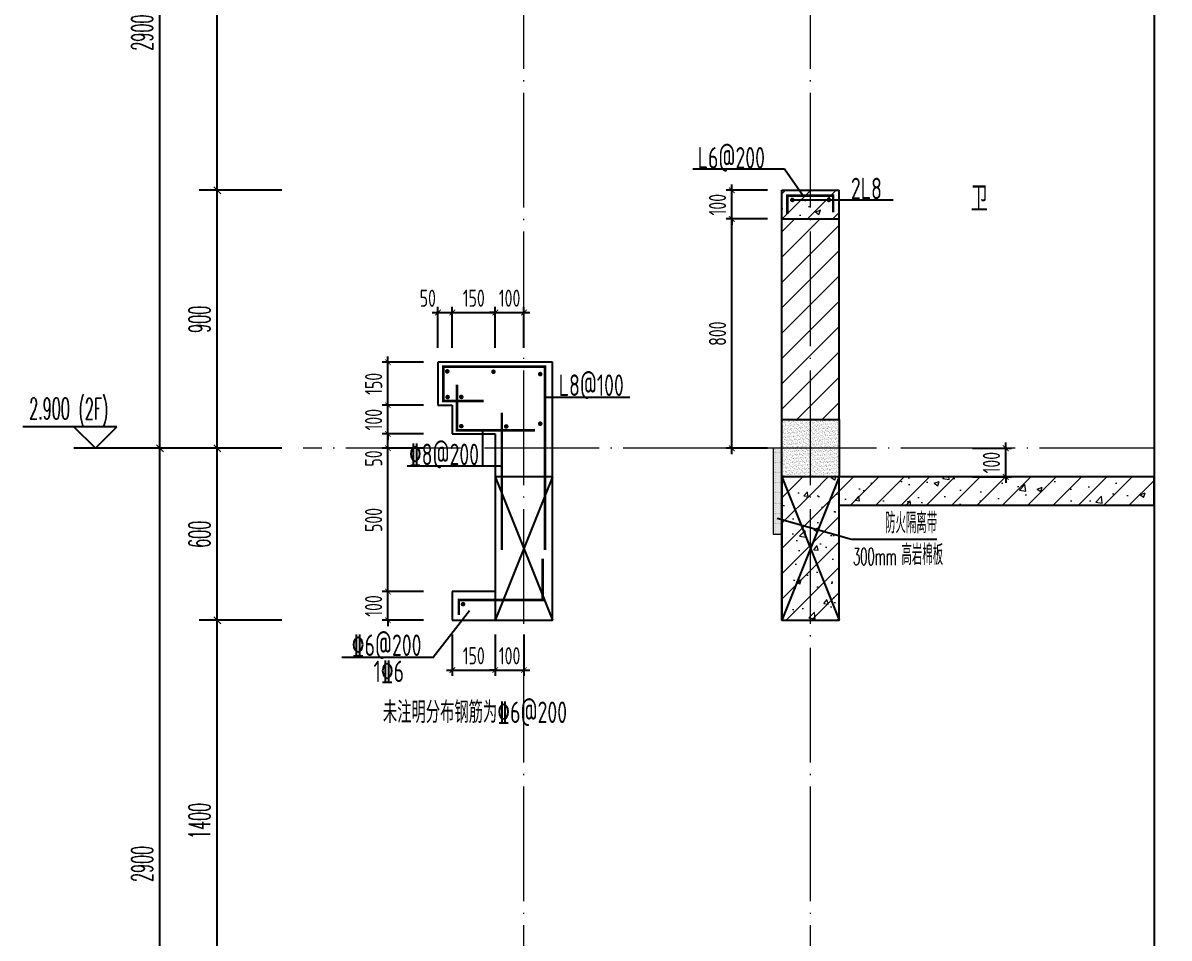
# Model space of a CAD drawing. Extents: x 826826 to 1642106, y -156213 to 399140.
# Drawn here: x 1586438 to 1590437, y 288958 to 292150 of the extents above; entities that cross this region are included whole.
import ezdxf

# ---------------------------------------------------------------- set-up
doc = ezdxf.new("R2010")
doc.units = 0
doc.header["$LTSCALE"] = 1000
doc.linetypes.add('DOTE', pattern=[2.4200000000000004, 2, -0.2, 0.02, -0.2])
doc.layers.get('0').update_dxf_attribs({"linetype": 'CONTINUOUS'})
doc.layers.get('DEFPOINTS').update_dxf_attribs({"linetype": 'CONTINUOUS'})
for name, color, linetype in [('DIM', 2, 'CONTINUOUS'), ('DIM_ELEV', 3, 'CONTINUOUS'), ('DIM_IDEN', 67, 'CONTINUOUS'), ('DIM_SYMB', 3, 'CONTINUOUS'), ('PUB_DIM', 3, 'CONTINUOUS'), ('PUB_TEXT', 2, 'CONTINUOUS'), ('REIN', 6, 'CONTINUOUS'), ('S-大样-砼线', 7, 'CONTINUOUS'), ('S-引出线', 40, 'CONTINUOUS'), ('TEXT', 2, 'CONTINUOUS'), ('WALL', 5, 'CONTINUOUS'), ('立面-看线', 251, 'CONTINUOUS')]:
    doc.layers.add(name, color=color, linetype=linetype)
for name, color, linetype, lineweight in [('DOTE', 251, 'DOTE', 9), ('PUB_HATCH', 8, 'CONTINUOUS', 9), ('内粉刷', 37, 'CONTINUOUS', 9)]:
    doc.layers.add(name, color=color, linetype=linetype, lineweight=lineweight)
doc.styles.add('_TCH_DIM', font='SIMPLEX.shx', dxfattribs={"width": 0.7, "bigfont": 'GBCBIG.shx'})
doc.styles.add('_TCH_DIM_T3', font='SIMPLEX.shx', dxfattribs={"width": 0.4941176470588236, "bigfont": 'GBCBIG.shx'})
doc.styles.add('DIM_FONT_T3', font='SIMPLEX', dxfattribs={"width": 0.7058823529411765, "bigfont": 'GBCBIG'})
doc.styles.add('TSSD_DIMENSION', font='Tssdeng.shx', dxfattribs={"width": 0.7, "bigfont": 'tssdchn.shx'})
doc.styles.add('TSSD_REIN', font='tssdeng.shx', dxfattribs={"width": 0.7, "height": 300, "bigfont": 'tssdchn.shx'})
doc.styles.add('w', font='tssdeng.shx', dxfattribs={"width": 0.8, "bigfont": 'tssdchn.shx'})
doc.dimstyles.new('_TCH_ARCH&&25', dxfattribs={"dimtxt": 74.375, "dimasz": 25, "dimexe": 62.5, "dimexo": 75, "dimgap": 25, "dimtad": 1, "dimdec": 0, "dimzin": 0, "dimdsep": 46, "dimtxsty": '_TCH_DIM_T3', "dimblk": 'ARCHTICK', "dimcen": 0.09, "dimclrt": 7, "dimazin": 0, "dimtfac": 1, "dimtdec": 0, "dimtix": 1, "dimtmove": 2, "dimatfit": 3, "dimldrblk": 'ARCHTICK', "dimfxl": 0, "dimtolj": 1, "dimtzin": 0, "dimarcsym": 0})
doc.dimstyles.new('TSSD_20_20', dxfattribs={"dimtxt": 60, "dimasz": 20, "dimexe": 20, "dimexo": 50, "dimgap": 20, "dimtad": 1, "dimdec": 0, "dimzin": 0, "dimdsep": 46, "dimtxsty": 'TSSD_DIMENSION', "dimblk": 'ARCHTICK', "dimblk1": 'ARCHTICK', "dimblk2": 'ARCHTICK', "dimcen": 0, "dimdle": 20, "dimclrt": 7, "dimadec": 0, "dimazin": 0, "dimtfac": 1, "dimtdec": 0, "dimtix": 1, "dimtmove": 2, "dimatfit": 3, "dimfxl": 0, "dimtolj": 1, "dimtzin": 0, "dimarcsym": 0})
pattern_1 = [(45, (689015.7944311065, 456209.4143234123), (-44.19417382415921, 44.19417382415922), []), (49.99999999999999, (689015.7944311065, 456209.4143234123), (179.3150456501884, -15.68803374564878), [18.75, -206.25]), (355, (689015.7944311065, 456209.4143234123), (-34.68783340325, 188.048033425003), [15, -165]), (100.4514, (689030.7373511065, 456208.1069884123), (144.6273454285054, 172.3598855152384), [15.9350475, -175.285528]), (46.18420000000002, (689015.7944311065, 456259.4143234123), (266.8102621564111, -41.37975358225452), [28.12499999999996, -309.3749999999993]), (96.6356, (689038.0286173566, 456255.9659966624), (233.6656763871758, 243.5294677251104), [23.902572, -262.92825]), (351.1842, (689015.7944311065, 456259.4143234123), (233.6654862834068, 243.5296502313311), [22.5, -247.5]), (21, (689040.7944311065, 456246.9143234123), (149.2267630296154, -100.6547226663347), [18.75, -206.25]), (326.0000000000001, (689040.7944311065, 456246.9143234123), (60.82883298039543, 181.2875112617133), [15, -165]), (71.4514, (689053.2299893566, 456238.5264219124), (210.0556571453725, 80.6326241774881), [15.9350475, -175.285528]), (37.50000000000001, (689015.7944311065, 456209.4143234123), (3.039963829322667, 83.22346345782788), [0, -163, 0, -167.5, 0, -165.625]), (7.499999999999999, (689015.7944311065, 456209.4143234123), (65.76738436053715, 98.60292797059006), [0, -95.5, 0, -159.25, 0, -63.125]), (327.5, (688960.0444311065, 456209.4143234123), (133.4556090431022, -5.638717933594939), [0, -62.5, 0, -195, 0, -258.75]), (317.5, (688935.0444311065, 456209.4143234123), (145.7965423355966, 25.02624558307943), [0, -81.25, 0, -129.5, 0, -183.75])]

# ---------------------------------------------------------------- blocks, each defined once
blk = doc.blocks.new('VDVDXAXFSFFX')
at = {"layer": 'PUB_HATCH'}
h = blk.add_hatch(dxfattribs=at)
h.set_pattern_fill('DOTS', color=251, scale=2, style=0)
h.set_pattern_definition([(0, (924712.4965232481, -148185.5928938247), (1.5875, 3.175), [0, -3.175])])
h.paths.add_polyline_path([(924682.496528509, -148185.5928938247), (924712.4965288265, -148185.5928938247), (924712.4965296196, -147935.5928918117), (924712.4965296126, -147885.5928918776), (924712.4965232481, -147885.5928918157), (924712.4965232481, -147885.5928938247), (924682.496528509, -147885.5928938247)])
at = {"layer": 'DIM_IDEN', "color": 5}
for p, q in [((924695.4944669578, -148129.2886519908), (924955.5658560492, -148202.8897275763)), ((924955.5658560492, -148202.8897275763), (925253.409062462, -148202.8897275763))]:
    blk.add_line(p, q, dxfattribs=at)
at = {"layer": 'PUB_HATCH', "color": 5}
blk.add_lwpolyline([(924712.4965232481, -147885.5928938247), (924682.496528509, -147885.5928938247), (924682.496528509, -148185.5928938247), (924712.4965232481, -148185.5928938247)], close=True, dxfattribs=at)
at = {"layer": 'PUB_TEXT', "style": 'DIM_FONT_T3', "width": 0.7058823529411765}
blk.add_text('防火隔离带', height=71.48936170212767, dxfattribs=at).set_placement((925072.609312775, -148181.8897275763))
at = {"layer": 'PUB_TEXT', "color": 5, "style": 'DIM_FONT_T3'}
for s, height, width, p in [('300mm', 59.5, 0.4982698961937717, (924960.3522060211, -148292.9097275763)), ('高岩棉板', 71.48936170212767, 0.7058823529411765, (925129.763970727, -148292.9097275763))]:
    blk.add_text(s, height=height, dxfattribs=dict(at, width=width)).set_placement(p)
blk = doc.blocks.new('_ArchTick')
at = {"color": 0, "linetype": 'ByBlock', "const_width": 0.15}
blk.add_lwpolyline([(-0.5, -0.5), (0.5, 0.5)], dxfattribs=at)
blk = doc.blocks.new('*D1339')
at = {"layer": 'DEFPOINTS', "color": 0}
for p in [(1589701.383766611, 290666.3824159144), (1589867.343651702, 290666.3824159144), (1589701.383766611, 290566.3824160984)]:
    blk.add_point(p, dxfattribs=at)
at = {"layer": 'DIM', "color": 0, "lineweight": -2}
for p, q in [((1589751.383766611, 290666.3824159144), (1589887.343651702, 290666.3824159144)), ((1589867.343651702, 290666.3824159144), (1589867.343651702, 290686.3824159144)), ((1589867.343651702, 290566.3824160984), (1589867.343651702, 290666.3824159144)), ((1589751.383766611, 290566.3824160984), (1589887.343651702, 290566.3824160984)), ((1589867.343651702, 290566.3824160984), (1589867.343651702, 290546.3824160984))]:
    blk.add_line(p, q, dxfattribs=at)
at = {"layer": 'DIM', "color": 0, "lineweight": -2, "xscale": 20, "yscale": 20, "zscale": 20}
for p, rotation in [((1589867.343651702, 290666.3824159144), 270), ((1589867.343651702, 290566.3824160984), 90)]:
    blk.add_blockref('_ArchTick', p, dxfattribs=dict(at, rotation=rotation))
at = {"layer": 'DIM', "color": 7, "insert": (1589817.343651702, 290616.3824160066), "char_height": 60, "attachment_point": 5, "rotation": 90, "style": 'TSSD_DIMENSION'}
blk.add_mtext('\\A1;100', dxfattribs=at)
blk = doc.blocks.new('*D1571')
at = {"layer": 'DEFPOINTS', "color": 0}
for p in [(1587936.201471482, 291140.0929685148), (1587886.201381374, 290966.3822785635), (1587936.201471482, 290966.3822785644)]:
    blk.add_point(p, dxfattribs=at)
at = {"layer": 'DIM', "color": 0, "lineweight": -2}
for p, q in [((1587886.201381374, 291016.3822785635), (1587886.201381374, 291160.0929685148)), ((1587936.201471482, 291016.3822785644), (1587936.201471482, 291160.0929685148)), ((1587866.201381374, 291140.0929685148), (1587956.201471482, 291140.0929685148))]:
    blk.add_line(p, q, dxfattribs=at)
at = {"layer": 'DIM', "color": 0, "lineweight": -2, "xscale": 20, "yscale": 20, "zscale": 20, "rotation": 180}
blk.add_blockref('_ArchTick', (1587886.201381374, 291140.0929685148), dxfattribs=at)
at = {"layer": 'DIM', "color": 0, "lineweight": -2, "xscale": 20, "yscale": 20, "zscale": 20}
blk.add_blockref('_ArchTick', (1587936.201471482, 291140.0929685148), dxfattribs=at)
at = {"layer": 'DIM', "color": 7, "insert": (1587850.739842913, 291190.0929685148), "char_height": 60, "attachment_point": 5, "style": 'TSSD_DIMENSION'}
blk.add_mtext('\\A1;50', dxfattribs=at)
blk = doc.blocks.new('*D1572')
at = {"layer": 'DEFPOINTS', "color": 0}
for p in [(1588086.201471512, 291140.0929685166), (1587936.201471482, 290966.3822785644), (1588086.201471512, 290966.3822785673)]:
    blk.add_point(p, dxfattribs=at)
at = {"layer": 'DIM', "color": 0, "lineweight": -2}
for p, q in [((1587936.201471482, 291016.3822785644), (1587936.201471482, 291160.0929685166)), ((1588086.201471512, 291016.3822785673), (1588086.201471512, 291160.0929685166)), ((1587916.201471482, 291140.0929685166), (1588106.201471512, 291140.0929685166))]:
    blk.add_line(p, q, dxfattribs=at)
at = {"layer": 'DIM', "color": 0, "lineweight": -2, "xscale": 20, "yscale": 20, "zscale": 20, "rotation": 180}
blk.add_blockref('_ArchTick', (1587936.201471482, 291140.0929685166), dxfattribs=at)
at = {"layer": 'DIM', "color": 0, "lineweight": -2, "xscale": 20, "yscale": 20, "zscale": 20}
blk.add_blockref('_ArchTick', (1588086.201471512, 291140.0929685166), dxfattribs=at)
at = {"layer": 'DIM', "color": 7, "insert": (1588011.201471497, 291190.0929685166), "char_height": 60, "attachment_point": 5, "style": 'TSSD_DIMENSION'}
blk.add_mtext('\\A1;150', dxfattribs=at)
blk = doc.blocks.new('*D1573')
at = {"layer": 'DEFPOINTS', "color": 0}
for p in [(1588186.201464834, 291140.092968519), (1588086.201471512, 290966.3822785673), (1588186.201464834, 290966.3822785692)]:
    blk.add_point(p, dxfattribs=at)
at = {"layer": 'DIM', "color": 0, "lineweight": -2}
for p, q in [((1588086.201471512, 291016.3822785673), (1588086.201471512, 291160.092968519)), ((1588186.201464834, 291016.3822785692), (1588186.201464834, 291160.092968519)), ((1588086.201471512, 291140.092968519), (1588066.201471512, 291140.092968519)), ((1588086.201471512, 291140.092968519), (1588186.201464834, 291140.092968519)), ((1588186.201464834, 291140.092968519), (1588206.201464834, 291140.092968519))]:
    blk.add_line(p, q, dxfattribs=at)
at = {"layer": 'DIM', "color": 0, "lineweight": -2, "xscale": 20, "yscale": 20, "zscale": 20}
blk.add_blockref('_ArchTick', (1588086.201471512, 291140.092968519), dxfattribs=at)
at = {"layer": 'DIM', "color": 0, "lineweight": -2, "xscale": 20, "yscale": 20, "zscale": 20, "rotation": 180}
blk.add_blockref('_ArchTick', (1588186.201464834, 291140.092968519), dxfattribs=at)
at = {"layer": 'DIM', "color": 7, "insert": (1588136.201468173, 291190.092968519), "char_height": 60, "attachment_point": 5, "style": 'TSSD_DIMENSION'}
blk.add_mtext('\\A1;100', dxfattribs=at)
blk = doc.blocks.new('*D1574')
at = {"layer": 'DEFPOINTS', "color": 0}
for p in [(1587936.201666756, 290066.3822785713), (1588086.201666754, 290066.3822785683), (1588086.201666754, 289892.6715886153)]:
    blk.add_point(p, dxfattribs=at)
at = {"layer": 'DIM', "color": 0, "lineweight": -2}
for p, q in [((1587936.201666756, 290016.3822785713), (1587936.201666756, 289872.6715886153)), ((1588086.201666754, 290016.3822785683), (1588086.201666754, 289872.6715886153)), ((1587916.201666756, 289892.6715886153), (1588106.201666754, 289892.6715886153))]:
    blk.add_line(p, q, dxfattribs=at)
at = {"layer": 'DIM', "color": 0, "lineweight": -2, "xscale": 20, "yscale": 20, "zscale": 20, "rotation": 180}
blk.add_blockref('_ArchTick', (1587936.201666756, 289892.6715886153), dxfattribs=at)
at = {"layer": 'DIM', "color": 0, "lineweight": -2, "xscale": 20, "yscale": 20, "zscale": 20}
blk.add_blockref('_ArchTick', (1588086.201666754, 289892.6715886153), dxfattribs=at)
at = {"layer": 'DIM', "color": 7, "insert": (1588011.201666755, 289942.6715886153), "char_height": 60, "attachment_point": 5, "style": 'TSSD_DIMENSION'}
blk.add_mtext('\\A1;150', dxfattribs=at)
blk = doc.blocks.new('*D1575')
at = {"layer": 'DEFPOINTS', "color": 0}
for p in [(1588086.201666754, 290066.3822785683), (1588186.201660077, 290066.3822785665), (1588186.201660077, 289892.6715886128)]:
    blk.add_point(p, dxfattribs=at)
at = {"layer": 'DIM', "color": 0, "lineweight": -2}
for p, q in [((1588086.201666754, 290016.3822785683), (1588086.201666754, 289872.6715886128)), ((1588186.201660077, 290016.3822785665), (1588186.201660077, 289872.6715886128)), ((1588086.201666754, 289892.6715886128), (1588066.201666754, 289892.6715886128)), ((1588086.201666754, 289892.6715886128), (1588186.201660077, 289892.6715886128)), ((1588186.201660077, 289892.6715886128), (1588206.201660077, 289892.6715886128))]:
    blk.add_line(p, q, dxfattribs=at)
at = {"layer": 'DIM', "color": 0, "lineweight": -2, "xscale": 20, "yscale": 20, "zscale": 20}
blk.add_blockref('_ArchTick', (1588086.201666754, 289892.6715886128), dxfattribs=at)
at = {"layer": 'DIM', "color": 0, "lineweight": -2, "xscale": 20, "yscale": 20, "zscale": 20, "rotation": 180}
blk.add_blockref('_ArchTick', (1588186.201660077, 289892.6715886128), dxfattribs=at)
at = {"layer": 'DIM', "color": 7, "insert": (1588136.201663416, 289942.6715886128), "char_height": 60, "attachment_point": 5, "style": 'TSSD_DIMENSION'}
blk.add_mtext('\\A1;100', dxfattribs=at)
blk = doc.blocks.new('*D1576')
at = {"layer": 'DEFPOINTS', "color": 0}
for p in [(1587711.590614925, 290966.3822785673), (1587886.201381374, 290966.3822785673), (1587886.201381374, 290816.3822785672)]:
    blk.add_point(p, dxfattribs=at)
at = {"layer": 'DIM', "color": 0, "lineweight": -2}
for p, q in [((1587711.590614925, 290796.3822785672), (1587711.590614925, 290986.3822785673)), ((1587836.201381374, 290966.3822785673), (1587691.590614925, 290966.3822785673)), ((1587836.201381374, 290816.3822785672), (1587691.590614925, 290816.3822785672))]:
    blk.add_line(p, q, dxfattribs=at)
at = {"layer": 'DIM', "color": 0, "lineweight": -2, "xscale": 20, "yscale": 20, "zscale": 20}
for p, rotation in [((1587711.590614925, 290966.3822785673), 90), ((1587711.590614925, 290816.3822785672), 270)]:
    blk.add_blockref('_ArchTick', p, dxfattribs=dict(at, rotation=rotation))
at = {"layer": 'DIM', "color": 7, "insert": (1587661.590614925, 290891.3822785675), "char_height": 60, "attachment_point": 5, "rotation": 90, "style": 'TSSD_DIMENSION'}
blk.add_mtext('\\A1;150', dxfattribs=at)
blk = doc.blocks.new('*D1577')
at = {"layer": 'DEFPOINTS', "color": 0}
for p in [(1587711.590614925, 290816.3822785672), (1587886.201381374, 290816.3822785672), (1587886.201381374, 290716.3822785672)]:
    blk.add_point(p, dxfattribs=at)
at = {"layer": 'DIM', "color": 0, "lineweight": -2}
for p, q in [((1587711.590614925, 290816.3822785672), (1587711.590614925, 290836.3822785672)), ((1587836.201381374, 290816.3822785672), (1587691.590614925, 290816.3822785672)), ((1587711.590614925, 290716.3822785672), (1587711.590614925, 290816.3822785672)), ((1587836.201381374, 290716.3822785672), (1587691.590614925, 290716.3822785672)), ((1587711.590614925, 290716.3822785672), (1587711.590614925, 290696.3822785672))]:
    blk.add_line(p, q, dxfattribs=at)
at = {"layer": 'DIM', "color": 0, "lineweight": -2, "xscale": 20, "yscale": 20, "zscale": 20}
for p, rotation in [((1587711.590614925, 290816.3822785672), 270), ((1587711.590614925, 290716.3822785672), 90)]:
    blk.add_blockref('_ArchTick', p, dxfattribs=dict(at, rotation=rotation))
at = {"layer": 'DIM', "color": 7, "insert": (1587661.590614925, 290766.3822785674), "char_height": 60, "attachment_point": 5, "rotation": 90, "style": 'TSSD_DIMENSION'}
blk.add_mtext('\\A1;100', dxfattribs=at)
blk = doc.blocks.new('*D1578')
at = {"layer": 'DEFPOINTS', "color": 0}
for p in [(1587711.590614925, 290716.3822785672), (1587886.201381374, 290716.3822785672), (1587886.201381374, 290666.3822785675)]:
    blk.add_point(p, dxfattribs=at)
at = {"layer": 'DIM', "color": 0, "lineweight": -2}
for p, q in [((1587836.201381374, 290716.3822785672), (1587691.590614925, 290716.3822785672)), ((1587711.590614925, 290646.3822785675), (1587711.590614925, 290736.3822785672)), ((1587836.201381374, 290666.3822785675), (1587691.590614925, 290666.3822785675))]:
    blk.add_line(p, q, dxfattribs=at)
at = {"layer": 'DIM', "color": 0, "lineweight": -2, "xscale": 20, "yscale": 20, "zscale": 20}
for p, rotation in [((1587711.590614925, 290716.3822785672), 90), ((1587711.590614925, 290666.3822785675), 270)]:
    blk.add_blockref('_ArchTick', p, dxfattribs=dict(at, rotation=rotation))
at = {"layer": 'DIM', "color": 7, "insert": (1587661.590614925, 290630.9207401062), "char_height": 60, "attachment_point": 5, "rotation": 90, "style": 'TSSD_DIMENSION'}
blk.add_mtext('\\A1;50', dxfattribs=at)
blk = doc.blocks.new('*D1579')
at = {"layer": 'DEFPOINTS', "color": 0}
for p in [(1587711.590614925, 290666.3822785675), (1587886.201381374, 290666.3822785675), (1587886.201381374, 290166.3822785676)]:
    blk.add_point(p, dxfattribs=at)
at = {"layer": 'DIM', "color": 0, "lineweight": -2}
for p, q in [((1587836.201381374, 290666.3822785675), (1587691.590614925, 290666.3822785675)), ((1587711.590614925, 290146.3822785676), (1587711.590614925, 290686.3822785675)), ((1587836.201381374, 290166.3822785676), (1587691.590614925, 290166.3822785676))]:
    blk.add_line(p, q, dxfattribs=at)
at = {"layer": 'DIM', "color": 0, "lineweight": -2, "xscale": 20, "yscale": 20, "zscale": 20}
for p, rotation in [((1587711.590614925, 290666.3822785675), 90), ((1587711.590614925, 290166.3822785676), 270)]:
    blk.add_blockref('_ArchTick', p, dxfattribs=dict(at, rotation=rotation))
at = {"layer": 'DIM', "color": 7, "insert": (1587661.590614925, 290416.3822785678), "char_height": 60, "attachment_point": 5, "rotation": 90, "style": 'TSSD_DIMENSION'}
blk.add_mtext('\\A1;500', dxfattribs=at)
blk = doc.blocks.new('*D1580')
at = {"layer": 'DEFPOINTS', "color": 0}
for p in [(1587711.590614925, 290166.3822785676), (1587886.201381374, 290166.3822785676), (1587886.201381374, 290066.3822785676)]:
    blk.add_point(p, dxfattribs=at)
at = {"layer": 'DIM', "color": 0, "lineweight": -2}
for p, q in [((1587711.590614925, 290166.3822785676), (1587711.590614925, 290186.3822785676)), ((1587836.201381374, 290166.3822785676), (1587691.590614925, 290166.3822785676)), ((1587711.590614925, 290066.3822785676), (1587711.590614925, 290166.3822785676)), ((1587836.201381374, 290066.3822785676), (1587691.590614925, 290066.3822785676)), ((1587711.590614925, 290066.3822785676), (1587711.590614925, 290046.3822785676))]:
    blk.add_line(p, q, dxfattribs=at)
at = {"layer": 'DIM', "color": 0, "lineweight": -2, "xscale": 20, "yscale": 20, "zscale": 20}
for p, rotation in [((1587711.590614925, 290166.3822785676), 270), ((1587711.590614925, 290066.3822785676), 90)]:
    blk.add_blockref('_ArchTick', p, dxfattribs=dict(at, rotation=rotation))
at = {"layer": 'DIM', "color": 7, "insert": (1587661.590614925, 290116.3822785679), "char_height": 60, "attachment_point": 5, "rotation": 90, "style": 'TSSD_DIMENSION'}
blk.add_mtext('\\A1;100', dxfattribs=at)
blk = doc.blocks.new('*D1594')
at = {"layer": 'DEFPOINTS', "color": 0}
for p in [(1587116.007243467, 290066.3822785678), (1587416.007243488, 290066.3822785678), (1587416.007243488, 288666.3824160881)]:
    blk.add_point(p, dxfattribs=at)
at = {"layer": 'PUB_DIM', "color": 0, "lineweight": -2}
for p, q in [((1587341.007243488, 290066.3822785678), (1587053.507243467, 290066.3822785678)), ((1587116.007243467, 288666.3824160881), (1587116.007243467, 290066.3822785678)), ((1587341.007243488, 288666.3824160881), (1587053.507243467, 288666.3824160881))]:
    blk.add_line(p, q, dxfattribs=at)
at = {"layer": 'PUB_DIM', "color": 0, "lineweight": -2, "xscale": 25, "yscale": 25, "zscale": 25}
for p, rotation in [((1587116.007243467, 290066.3822785678), 90), ((1587116.007243467, 288666.3824160881), 270)]:
    blk.add_blockref('_ArchTick', p, dxfattribs=dict(at, rotation=rotation))
at = {"layer": 'PUB_DIM', "color": 7, "insert": (1587053.819743467, 289366.3823473282), "char_height": 74.375, "attachment_point": 5, "rotation": 90, "style": '_TCH_DIM_T3'}
blk.add_mtext('\\A1;1400', dxfattribs=at)
blk = doc.blocks.new('*D1595')
at = {"layer": 'DEFPOINTS', "color": 0}
for p in [(1587116.007243467, 290666.3822785674), (1587416.007243488, 290666.3822785674), (1587416.007243488, 290066.3822785678)]:
    blk.add_point(p, dxfattribs=at)
at = {"layer": 'PUB_DIM', "color": 0, "lineweight": -2}
for p, q in [((1587341.007243488, 290666.3822785674), (1587053.507243467, 290666.3822785674)), ((1587116.007243467, 290066.3822785678), (1587116.007243467, 290666.3822785674)), ((1587341.007243488, 290066.3822785678), (1587053.507243467, 290066.3822785678))]:
    blk.add_line(p, q, dxfattribs=at)
at = {"layer": 'PUB_DIM', "color": 0, "lineweight": -2, "xscale": 25, "yscale": 25, "zscale": 25}
for p, rotation in [((1587116.007243467, 290666.3822785674), 90), ((1587116.007243467, 290066.3822785678), 270)]:
    blk.add_blockref('_ArchTick', p, dxfattribs=dict(at, rotation=rotation))
at = {"layer": 'PUB_DIM', "color": 7, "insert": (1587053.819743467, 290366.3822785678), "char_height": 74.375, "attachment_point": 5, "rotation": 90, "style": '_TCH_DIM_T3'}
blk.add_mtext('\\A1;600', dxfattribs=at)
blk = doc.blocks.new('*D1596')
at = {"layer": 'DEFPOINTS', "color": 0}
for p in [(1587116.007243467, 291566.3824160881), (1587416.007243488, 291566.3824160881), (1587416.007243488, 290666.3822785674)]:
    blk.add_point(p, dxfattribs=at)
at = {"layer": 'PUB_DIM', "color": 0, "lineweight": -2}
for p, q in [((1587341.007243488, 291566.3824160881), (1587053.507243467, 291566.3824160881)), ((1587116.007243467, 290666.3822785674), (1587116.007243467, 291566.3824160881)), ((1587341.007243488, 290666.3822785674), (1587053.507243467, 290666.3822785674))]:
    blk.add_line(p, q, dxfattribs=at)
at = {"layer": 'PUB_DIM', "color": 0, "lineweight": -2, "xscale": 25, "yscale": 25, "zscale": 25}
for p, rotation in [((1587116.007243467, 291566.3824160881), 90), ((1587116.007243467, 290666.3822785674), 270)]:
    blk.add_blockref('_ArchTick', p, dxfattribs=dict(at, rotation=rotation))
at = {"layer": 'PUB_DIM', "color": 7, "insert": (1587053.819743467, 291116.382347328), "char_height": 74.375, "attachment_point": 5, "rotation": 90, "style": '_TCH_DIM_T3'}
blk.add_mtext('\\A1;900', dxfattribs=at)
blk = doc.blocks.new('*D1597')
at = {"layer": 'DEFPOINTS', "color": 0}
for p in [(1587116.007243467, 292966.3822785678), (1587416.007243488, 292966.3822785678), (1587416.007243488, 291566.3824160881)]:
    blk.add_point(p, dxfattribs=at)
at = {"layer": 'PUB_DIM', "color": 0, "lineweight": -2}
for p, q in [((1587341.007243488, 292966.3822785678), (1587053.507243467, 292966.3822785678)), ((1587116.007243467, 291566.3824160881), (1587116.007243467, 292966.3822785678)), ((1587341.007243488, 291566.3824160881), (1587053.507243467, 291566.3824160881))]:
    blk.add_line(p, q, dxfattribs=at)
at = {"layer": 'PUB_DIM', "color": 0, "lineweight": -2, "xscale": 25, "yscale": 25, "zscale": 25}
for p, rotation in [((1587116.007243467, 292966.3822785678), 90), ((1587116.007243467, 291566.3824160881), 270)]:
    blk.add_blockref('_ArchTick', p, dxfattribs=dict(at, rotation=rotation))
at = {"layer": 'PUB_DIM', "color": 7, "insert": (1587053.819743467, 292266.3823473282), "char_height": 74.375, "attachment_point": 5, "rotation": 90, "style": '_TCH_DIM_T3'}
blk.add_mtext('\\A1;1400', dxfattribs=at)
blk = doc.blocks.new('*D1610')
at = {"layer": 'DEFPOINTS', "color": 0}
for p in [(1586916.007243462, 290666.3822785674), (1587416.007243488, 290666.3822785674), (1587416.007243488, 287766.3822785674)]:
    blk.add_point(p, dxfattribs=at)
at = {"layer": 'PUB_DIM', "color": 0, "lineweight": -2}
for p, q in [((1587341.007243488, 290666.3822785674), (1586853.507243462, 290666.3822785674)), ((1586916.007243462, 287766.3822785674), (1586916.007243462, 290666.3822785674)), ((1587341.007243488, 287766.3822785674), (1586853.507243462, 287766.3822785674))]:
    blk.add_line(p, q, dxfattribs=at)
at = {"layer": 'PUB_DIM', "color": 0, "lineweight": -2, "xscale": 25, "yscale": 25, "zscale": 25}
for p, rotation in [((1586916.007243462, 290666.3822785674), 90), ((1586916.007243462, 287766.3822785674), 270)]:
    blk.add_blockref('_ArchTick', p, dxfattribs=dict(at, rotation=rotation))
at = {"layer": 'PUB_DIM', "color": 7, "insert": (1586853.819743462, 289216.3822785676), "char_height": 74.375, "attachment_point": 5, "rotation": 90, "style": '_TCH_DIM_T3'}
blk.add_mtext('\\A1;2900', dxfattribs=at)
blk = doc.blocks.new('*D1611')
at = {"layer": 'DEFPOINTS', "color": 0}
for p in [(1586916.007243462, 293566.3822785674), (1587416.007243488, 293566.3822785674), (1587416.007243488, 290666.3822785674)]:
    blk.add_point(p, dxfattribs=at)
at = {"layer": 'PUB_DIM', "color": 0, "lineweight": -2}
for p, q in [((1587341.007243488, 293566.3822785674), (1586853.507243462, 293566.3822785674)), ((1586916.007243462, 290666.3822785674), (1586916.007243462, 293566.3822785674)), ((1587341.007243488, 290666.3822785674), (1586853.507243462, 290666.3822785674))]:
    blk.add_line(p, q, dxfattribs=at)
at = {"layer": 'PUB_DIM', "color": 0, "lineweight": -2, "xscale": 25, "yscale": 25, "zscale": 25}
for p, rotation in [((1586916.007243462, 293566.3822785674), 90), ((1586916.007243462, 290666.3822785674), 270)]:
    blk.add_blockref('_ArchTick', p, dxfattribs=dict(at, rotation=rotation))
at = {"layer": 'PUB_DIM', "color": 7, "insert": (1586853.819743462, 292116.3822785676), "char_height": 74.375, "attachment_point": 5, "rotation": 90, "style": '_TCH_DIM_T3'}
blk.add_mtext('\\A1;2900', dxfattribs=at)
blk = doc.blocks.new('A$C696610E5')
at = {"layer": 'REIN', "const_width": 9}
for points in [[(494.509790064767, 974.7257854625932), (353.2976836580783, 974.7257854625932), (353.2976836580783, 1094.985582859663), (708.3287663660012, 1094.985582859663), (708.3287663660012, 454.9217226114124)], [(401.6353541486897, 1031.683887465857), (401.6353541486897, 872.6115356116788), (673.8797542294487, 872.6115356116788)], [(557.8394778273068, 933.9868763727718), (557.8394778273068, 454.9217226114124)]]:
    blk.add_lwpolyline(points, dxfattribs=at)
at = {"layer": 'REIN', "const_width": 8}
for points in [[(363.4237561263144, 1078.319648156874, 1), (371.4237561263144, 1078.319648156874, 1)], [(524.5462573827244, 1076.877613991499, 1), (532.5462573827244, 1076.877613991499, 1)], [(687.691048192326, 1068.733111102658, 1), (695.691048192326, 1068.733111102658, 1)], [(364.5459516532719, 988.5857456214726, 1), (372.5459516532719, 988.5857456214726, 1)], [(412.3416766035371, 989.1865931907669, 1), (420.3416766035371, 989.1865931907669, 1)], [(412.3416766035371, 887.0723433398525, 1), (420.3416766035371, 887.0723433398525, 1)], [(569.1502675772645, 886.0968876407132, 1), (577.1502675772645, 886.0968876407132, 1)], [(687.691048192326, 895.7309673416312, 1), (695.691048192326, 895.7309673416312, 1)], [(418.3335837004706, 266.0728377097403, 1), (426.3335837004706, 266.0728377097403, 1)]]:
    blk.add_lwpolyline(points, format="xyb", close=True, dxfattribs=at)
at = {"layer": 'REIN'}
blk.add_lwpolyline([(407.6962873237208, 227.9368133810931, 9, 9, 0), (407.6962873237208, 280.8972348045208, 9, 9, 0), (700.0779394982383, 280.8972348045208, 9, 9, 0), (700.0779394982383, 425.2837667731219, 9, 9, 0)], format="xyseb", dxfattribs=at)
at = {"layer": 'S-大样-砼线'}
for p, q in [((534.9040304459631, 709.8516199543374), (734.9040294354782, 209.8440195930889)), ((734.9069771897048, 709.8516199523001), (534.9069785606116, 209.844019583601))]:
    blk.add_line(p, q, dxfattribs=at)
blk.add_lwpolyline([(734.9040363086388, 709.8516199485748), (534.9040304459631, 709.8516199485748), (534.9040306201205, 209.8440195873263), (734.9040364818648, 209.8440195873263)], close=True, dxfattribs=at)
at = {"layer": 'S-引出线'}
for p, q in [((704.1631958922371, 988.4597291483078), (1004.297492629848, 988.4597291483078)), ((490.5750032179058, 872.6115356116788), (490.5750032179058, 748.9157818023814)), ((227.2092979103327, 748.9157818023814), (561.0946904830635, 748.9157818023814))]:
    blk.add_line(p, q, dxfattribs=at)
blk.add_lwpolyline([(445.2543249456212, 242.7062188587734), (318.5882805185392, 79.6132992474013), (-0.001608953811228275, 79.6132992474013)], dxfattribs=at)
at = {"layer": 'TEXT', "style": 'TSSD_REIN', "width": 0.7}
for s, p in [('L8@100', (756.2409710646607, 992.5684979612124)), ('%%1328@200', (233.1230397964828, 751.0794697510428)), ('%%1326@200', (33.92213285947219, 85.49364312767284)), ('1%%1326', (110.1237758682109, -5.770403678005096)), ('未注明分布钢筋为%%1326@200', (142.7750935829245, -148.4006670246017))]:
    blk.add_text(s, height=75, rotation=1.867629851175362e-07, dxfattribs=at).set_placement(p)
blk = doc.blocks.new('20210809.02282059')
at = {"layer": 'REIN', "const_width": 9}
blk.add_lwpolyline([(87484.17413905729, 66580.93723980524), (87484.17413905729, 66644.7473179046), (87644.05902665015, 66644.7473179046), (87644.05902665015, 66586.78243779903)], dxfattribs=at)
at = {"layer": 'REIN', "const_width": 8}
for points in [[(87497.66146427253, 66629.68552062381, 1), (87505.66146427253, 66629.68552062381, 1)], [(87625.09821334062, 66629.68552062381, 1), (87633.09821334062, 66629.68552062381, 1)]]:
    blk.add_lwpolyline(points, format="xyb", close=True, dxfattribs=at)
at = {"layer": 'S-引出线'}
for p, q in [((87474.5888281595, 66737.00278282212), (87154.50981688779, 66737.00278282212)), ((87538.80876634456, 66644.7473179046), (87474.5888281595, 66737.00278282212)), ((87501.66146427253, 66629.68552062381), (87853.2882327484, 66629.68552062381))]:
    blk.add_line(p, q, dxfattribs=at)
at = {"layer": 'TEXT', "style": 'w', "width": 0.7}
for s, p in [('L6@200', (87171.47256206069, 66739.17247021152)), ('2L8', (87706.15828353167, 66632.06966891466))]:
    blk.add_text(s, height=75, rotation=1.867629851175362e-07, dxfattribs=at).set_placement(p)
blk = doc.blocks.new('20210809.03232467')
at = {"layer": 'S-大样-砼线'}
for p, q in [((87154.50981688779, 67080.93735919218), (87354.50981570501, 66580.93723981472)), ((87354.51276363153, 67080.93735919014), (87154.51276483014, 66580.93723980524))]:
    blk.add_line(p, q, dxfattribs=at)
blk.add_lwpolyline([(87354.50982275046, 67080.93735918641), (87154.50981688779, 67080.93735918641), (87154.50981688965, 66580.93723980896), (87354.5098227514, 66580.93723980896)], close=True, dxfattribs=at)
blk = doc.blocks.new('*D2710')
at = {"layer": 'DEFPOINTS', "color": 0}
for p in [(1588911.590634005, 291566.3824160888), (1589086.201400454, 291566.3824160888), (1589086.201329483, 291466.3824160831)]:
    blk.add_point(p, dxfattribs=at)
at = {"layer": 'DIM', "color": 0, "lineweight": -2}
for p, q in [((1588911.590634005, 291566.3824160888), (1588911.590634005, 291586.3824160888)), ((1589036.201400454, 291566.3824160888), (1588891.590634005, 291566.3824160888)), ((1588911.590634005, 291466.3824160831), (1588911.590634005, 291566.3824160888)), ((1589036.201329483, 291466.3824160831), (1588891.590634005, 291466.3824160831)), ((1588911.590634005, 291466.3824160831), (1588911.590634005, 291446.3824160831))]:
    blk.add_line(p, q, dxfattribs=at)
at = {"layer": 'DIM', "color": 0, "lineweight": -2, "xscale": 20, "yscale": 20, "zscale": 20}
for p, rotation in [((1588911.590634005, 291566.3824160888), 270), ((1588911.590634005, 291466.3824160831), 90)]:
    blk.add_blockref('_ArchTick', p, dxfattribs=dict(at, rotation=rotation))
at = {"layer": 'DIM', "color": 7, "insert": (1588861.590634005, 291516.3824160862), "char_height": 60, "attachment_point": 5, "rotation": 90, "style": 'TSSD_DIMENSION'}
blk.add_mtext('\\A1;100', dxfattribs=at)
blk = doc.blocks.new('*D2711')
at = {"layer": 'DEFPOINTS', "color": 0}
for p in [(1588911.590634005, 291466.3824160831), (1589086.201329483, 291466.3824160831), (1589086.200761718, 290666.3864905055)]:
    blk.add_point(p, dxfattribs=at)
at = {"layer": 'DIM', "color": 0, "lineweight": -2}
for p, q in [((1589036.201329483, 291466.3824160831), (1588891.590634005, 291466.3824160831)), ((1588911.590634005, 290646.3864905055), (1588911.590634005, 291486.3824160831)), ((1589036.200761718, 290666.3864905055), (1588891.590634005, 290666.3864905055))]:
    blk.add_line(p, q, dxfattribs=at)
at = {"layer": 'DIM', "color": 0, "lineweight": -2, "xscale": 20, "yscale": 20, "zscale": 20}
for p, rotation in [((1588911.590634005, 291466.3824160831), 90), ((1588911.590634005, 290666.3864905055), 270)]:
    blk.add_blockref('_ArchTick', p, dxfattribs=dict(at, rotation=rotation))
at = {"layer": 'DIM', "color": 7, "insert": (1588861.590634005, 291066.3844532946), "char_height": 60, "attachment_point": 5, "rotation": 90, "style": 'TSSD_DIMENSION'}
blk.add_mtext('\\A1;800', dxfattribs=at)

msp = doc.modelspace()

# ---------------------------------------------------------------- hatches: boundary and pattern name
at = {"layer": 'PUB_HATCH'}
h = msp.add_hatch(dxfattribs=at)
h.set_pattern_fill('钢筋混凝土', color=256, scale=25, style=0)
h.set_pattern_definition(pattern_1)
h.paths.add_polyline_path([(1589286.201400454, 291466.3824160888), (1589286.201400454, 291566.3824160888), (1589086.201400454, 291566.3824160888), (1589086.201400454, 291466.3824160888)])
h = msp.add_hatch(dxfattribs=at)
h.set_pattern_fill('普通砖', color=256, scale=25, style=0)
h.set_pattern_definition([(45, (689015.7944311065, 456254.2921609124), (-44.19419150182874, 44.19419150182875), [])])
h.paths.add_polyline_path([(1589286.201393749, 290766.3824171268), (1589286.201393749, 291466.3824160888), (1589086.201393749, 291466.3824160888), (1589086.201393749, 290766.3824171268)])
h = msp.add_hatch(dxfattribs=at)
h.set_pattern_fill('钢筋混凝土', color=256, scale=25, style=0)
h.set_pattern_definition(pattern_1)
h.paths.add_polyline_path([(1589286.201393749, 290066.3824147047), (1589286.201399205, 290466.3824163858), (1589086.201400587, 290566.3824164555), (1589086.201393749, 290066.3824174319)])
h = msp.add_hatch(dxfattribs=at)
h.set_pattern_fill('钢筋混凝土', color=256, scale=25, style=0)
h.set_pattern_definition(pattern_1)
h.paths.add_polyline_path([(1590384.726312975, 290566.3824160935), (1589086.201400587, 290566.3824164555), (1589286.201399205, 290466.3824163858), (1590384.726312948, 290466.3824160935)])
at = {"layer": '立面-看线'}
h = msp.add_hatch(dxfattribs=at)
h.set_pattern_fill('碎沙', color=256, scale=4)
h.set_pattern_definition([(37.50000000000001, (788032.9617498794, -94795.57004259247), (-0.32000625919681, 9.788264746586847), [0, -7.7216, 0, -8.636000000000001, 0, -8.255]), (7.499999999999999, (788032.9617498794, -94795.57004259247), (8.990465662760052, 14.33650201136708), [0, -4.1656, 0, -6.9596, 0, -2.667]), (327.5, (788026.7133498794, -94795.57004259247), (15.81984740482916, 0.028743693570914), [0, -2.54, 0, -9.144, 0, -11.938]), (317.5, (788026.7133498794, -94795.57004259247), (15.27112904944595, 4.458586465144325), [0, -1.27, 0, -5.9944, 0, -6.858])])
h.paths.add_polyline_path([(1589086.201400506, 290566.3824170412), (1589286.201400567, 290566.3824167049), (1589286.201400598, 290766.3824168703), (1589086.201400537, 290766.3824173833)])

# ---------------------------------------------------------------- linework, layer by layer
at = {"layer": 'DIM_ELEV', "color": 1}
for p, q in [((1586766.007243461, 290741.3822785674), (1586438.007243461, 290741.3822785674)), ((1586691.007243461, 290666.3822785674), (1586616.007243461, 290741.3822785674)), ((1586691.007243461, 290666.3822785674), (1586766.007243461, 290741.3822785674)), ((1587116.007243467, 290666.3822785674), (1586616.007243461, 290666.3822785674))]:
    msp.add_line(p, q, dxfattribs=at)
at = {"layer": 'DIM_SYMB'}
msp.add_lwpolyline([(1590384.726319795, 303746.3822785616), (1590384.726319794, 295084.5061337615), (1590437.226319794, 295065.3976964625), (1590332.226319794, 295046.8833634881), (1590384.726319794, 295028.2561337615), (1590384.726319794, 286366.3799889614)], dxfattribs=at)
at = {"layer": 'DOTE', "color": 1, "linetype": 'DOTE', "ltscale": 0.2}
for p, q in [((1588186.201452485, 286666.3843248276), (1588186.201452485, 304346.3866144274)), ((1589186.201452485, 286666.3843248276), (1589186.201452485, 304346.3866144274)), ((1590384.726371711, 290666.3866144336), (1587416.007295405, 290666.3866144336))]:
    msp.add_line(p, q, dxfattribs=at)
at = {"layer": 'WALL'}
for p, q in [((1589086.201400454, 291466.3824160888), (1589086.201400454, 291566.3824160888)), ((1589086.201400454, 291566.3824160888), (1589286.201400454, 291566.3824160888)), ((1589286.201400454, 291466.3824160888), (1589286.201400454, 291566.3824160888)), ((1589086.201393749, 290766.3824171268), (1589086.201393749, 291466.3824160888)), ((1589086.201400454, 291466.3824160888), (1589286.201400454, 291466.3824160888)), ((1589286.201393749, 290766.3824171268), (1589286.201393749, 291466.3824160888)), ((1588286.201400568, 290966.3822785673), (1587886.201381374, 290966.3822785673)), ((1587886.201381374, 290966.3822785673), (1587886.201381374, 290816.3822785673)), ((1588286.201400568, 290066.3822785676), (1588286.201400568, 290966.3822785673)), ((1587886.201381374, 290816.3822785673), (1587936.201381374, 290816.3822785673)), ((1587936.201381374, 290816.3822785673), (1587936.201381374, 290716.3822785673)), ((1589086.201393749, 290766.3824171268), (1589286.201393749, 290766.3824171268)), ((1587936.201381374, 290716.3822785673), (1588086.201381374, 290716.3822785673)), ((1588086.201381374, 290716.3822785673), (1588086.201666756, 290166.3822785676)), ((1589086.201393749, 290066.3824174319), (1589086.201400587, 290566.3824164555)), ((1590384.726312975, 290566.3824160935), (1589086.201400587, 290566.3824164555)), ((1590384.726312948, 290466.3824160935), (1590384.726312975, 290566.3824160935)), ((1589286.201393749, 290066.3824147047), (1589286.201399205, 290466.3824163858)), ((1590384.726312948, 290466.3824160935), (1589286.201399205, 290466.3824163858)), ((1588086.201666756, 290166.3822785676), (1587936.201666756, 290166.3822785676)), ((1587936.201666756, 290166.3822785676), (1587936.201666756, 290066.3822785676)), ((1587936.201666756, 290066.3822785676), (1588286.201400568, 290066.3822785676)), ((1589086.201393749, 290066.3824174319), (1589286.201393749, 290066.3824147047))]:
    msp.add_line(p, q, dxfattribs=at)
msp.add_lwpolyline([(1589086.201400499, 290766.3824171268), (1589286.201400635, 290766.3824171268), (1589286.201400635, 290566.3824171268), (1589086.201400499, 290566.3824171268)], close=True, dxfattribs=at)

# ---------------------------------------------------------------- block references
msp.add_blockref('VDVDXAXFSFFX', (664373.704877251, 438551.9751723921))
at = {"layer": 'REIN'}
msp.add_blockref('20210809.02282059', (1501621.018613197, 224903.2756519977), dxfattribs=at)
at = {"layer": '内粉刷'}
msp.add_blockref('A$C696610E5', (1587551.297454193, 289856.5382589793), dxfattribs=at)
at = {"layer": '立面-看线'}
msp.add_blockref('20210809.03232467', (1501931.691611086, 223485.4451751082), dxfattribs=at)

# ---------------------------------------------------------------- texts
at = {"layer": 'PUB_TEXT', "style": 'TSSD_REIN', "width": 0.7}
msp.add_text('卫', height=90, dxfattribs=at).set_placement((1589745.419495634, 291492.0053942068))
at = {"layer": 'PUB_TEXT', "color": 1, "style": '_TCH_DIM', "width": 0.4941176470588236}
for s, p in [('2.900', (1586459.907243461, 290767.6322785674)), ('(2F)', (1586632.057243461, 290766.4072785674))]:
    msp.add_text(s, height=74.375, dxfattribs=at).set_placement(p)

# ---------------------------------------------------------------- dimensions: what is measured, and where the dimension line sits
at = {"layer": 'DIM'}
for p1, p2, distance, picture, middle in [((1589086.201329483, 291466.3824160831), (1589086.201400454, 291566.3824160888), 174.6107664489679, '*D2710', (1588861.590634005, 291516.3824160862)), ((1589086.200761718, 290666.3864905055), (1589086.201329483, 291466.3824160831), 174.61069547799676, '*D2711', (1588861.590634005, 291066.3844532946)), ((1587936.201471482, 290966.3822785644), (1588086.201471512, 290966.3822785673), 173.71068994927919, '*D1572', (1588011.201471497, 291190.0929685166)), ((1588086.201471512, 290966.3822785673), (1588186.201464834, 290966.3822785692), 173.71068994980303, '*D1573', (1588136.201468173, 291190.092968519)), ((1587886.201381374, 290816.3822785672), (1587886.201381374, 290966.3822785673), 174.61076644901186, '*D1576', (1587661.590614925, 290891.3822785675)), ((1587886.201381374, 290716.3822785672), (1587886.201381374, 290816.3822785672), 174.61076644901186, '*D1577', (1587661.590614925, 290766.3822785674)), ((1587886.201381374, 290166.3822785676), (1587886.201381374, 290666.3822785675), 174.61076644901186, '*D1579', (1587661.590614925, 290416.3822785678)), ((1589701.383766611, 290566.3824160984), (1589701.383766611, 290666.3824159144), -165.95988509082235, '*D1339', (1589817.343651702, 290616.3824160066)), ((1587886.201381374, 290066.3822785676), (1587886.201381374, 290166.3822785676), 174.61076644901186, '*D1580', (1587661.590614925, 290116.3822785679)), ((1587936.201666756, 290066.3822785713), (1588086.201666754, 290066.3822785683), -173.71068995300448, '*D1574', (1588011.201666755, 289942.6715886153)), ((1588086.201666754, 290066.3822785683), (1588186.201660077, 290066.3822785665), -173.71068995370297, '*D1575', (1588136.201663416, 289942.6715886128))]:
    dim = msp.add_aligned_dim(p1=p1, p2=p2, distance=distance, dimstyle='TSSD_20_20', dxfattribs=at)
    dim.commit()
    dim.dimension.update_dxf_attribs({"geometry": picture, "text_midpoint": middle})
for base, p1, p2, angle, picture, middle in [((1587936.201471482, 291140.0929685148), (1587886.201381374, 290966.3822785635), (1587936.201471482, 290966.3822785644), 1.0005141886140315e-09, '*D1571', (1587850.739842913, 291190.0929685148)), ((1587711.590614925, 290716.3822785672), (1587886.201381374, 290666.3822785675), (1587886.201381374, 290716.3822785672), 90, '*D1578', (1587661.590614925, 290630.9207401062))]:
    dim = msp.add_linear_dim(base=base, p1=p1, p2=p2, angle=angle, dimstyle='TSSD_20_20', dxfattribs=at)
    dim.commit()
    dim.dimension.update_dxf_attribs({"geometry": picture, "text_midpoint": middle, "dimtype": 161})
at = {"layer": 'PUB_DIM'}
for p1, p2, distance, picture, middle in [((1587416.007243488, 290666.3822785674), (1587416.007243488, 293566.3822785674), 500.00000002607703, '*D1611', (1586853.819743462, 292116.3822785676)), ((1587416.007243488, 291566.3824160881), (1587416.007243488, 292966.3822785678), 300.00000002095476, '*D1597', (1587053.819743467, 292266.3823473282)), ((1587416.007243488, 290666.3822785674), (1587416.007243488, 291566.3824160881), 300.00000002095476, '*D1596', (1587053.819743467, 291116.382347328)), ((1587416.007243488, 287766.3822785674), (1587416.007243488, 290666.3822785674), 500.00000002607703, '*D1610', (1586853.819743462, 289216.3822785676)), ((1587416.007243488, 290066.3822785678), (1587416.007243488, 290666.3822785674), 300.00000002095476, '*D1595', (1587053.819743467, 290366.3822785678)), ((1587416.007243488, 288666.3824160881), (1587416.007243488, 290066.3822785678), 300.00000002095476, '*D1594', (1587053.819743467, 289366.3823473282))]:
    dim = msp.add_aligned_dim(p1=p1, p2=p2, distance=distance, dimstyle='_TCH_ARCH&&25', dxfattribs=at)
    dim.commit()
    dim.dimension.update_dxf_attribs({"geometry": picture, "text_midpoint": middle})

doc.saveas('drawing.dxf')
